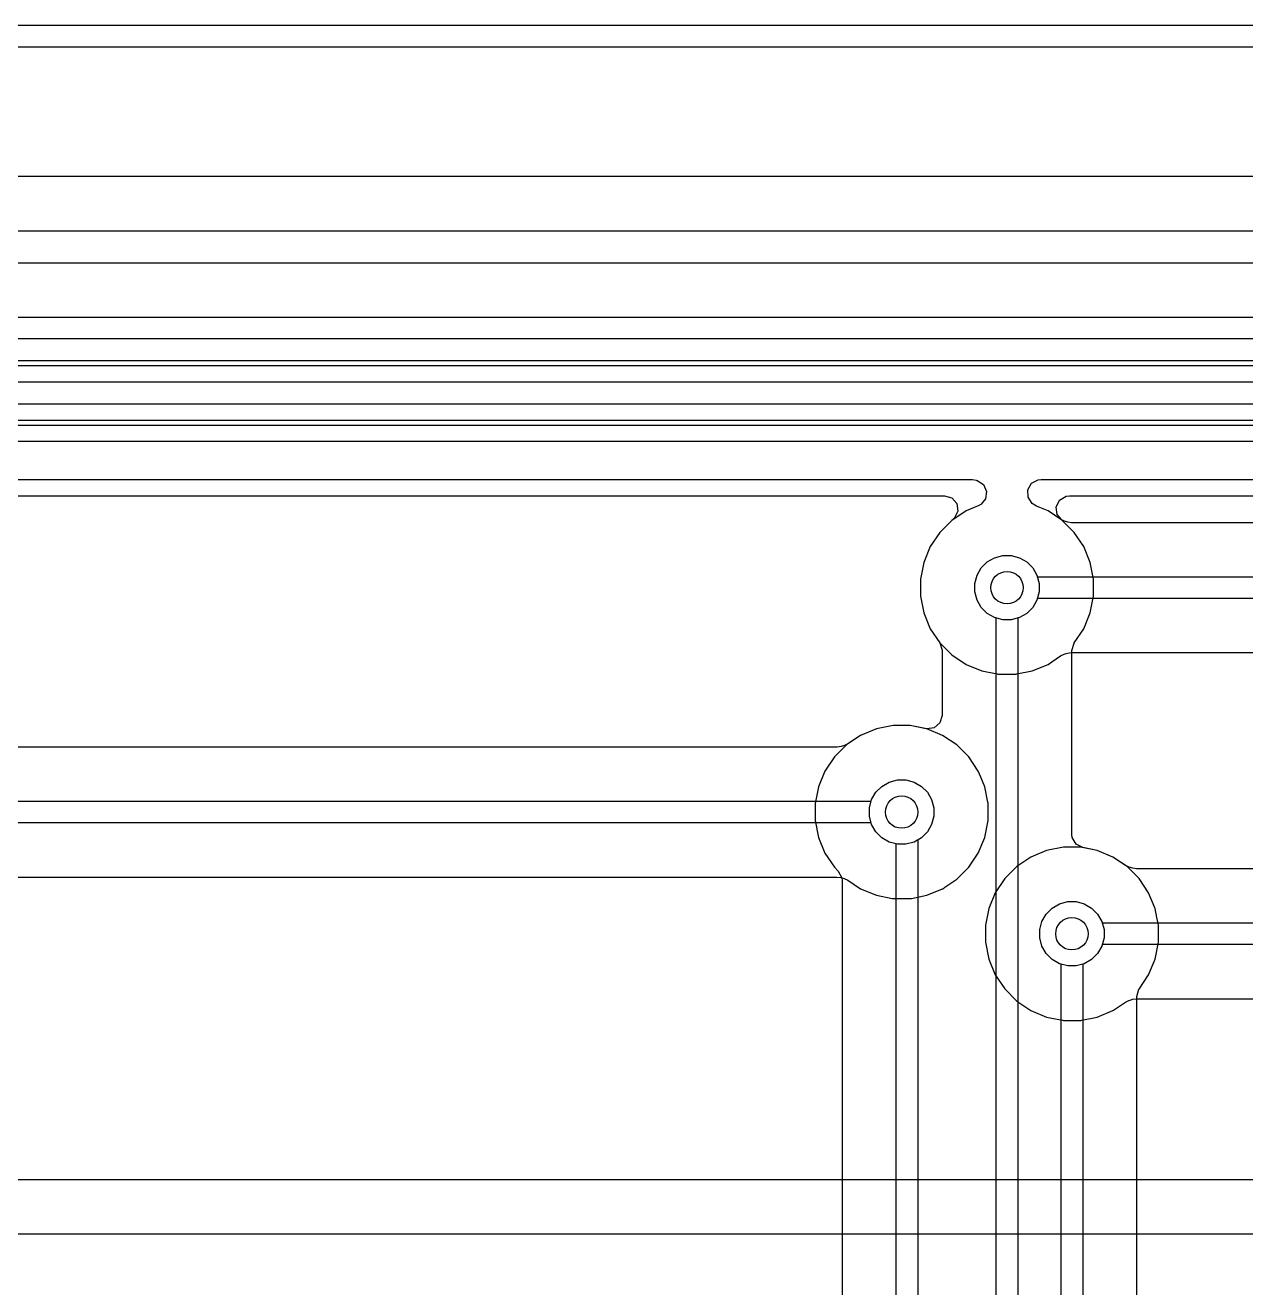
# Model space of a CAD drawing. Header units: millimetres. Extents: x 45 to 545, y -265 to -129.
# Drawn here: x 404.19 to 415.48, y -140.67 to -129 of the extents above; entities that cross this region are included whole.
import ezdxf

# ---------------------------------------------------------------- set-up
doc = ezdxf.new("R2010")
doc.units = ezdxf.units.MM
for name, color, linetype, true_color in [('B.Cu', 151, 'CONTINUOUS', 0x6fccdb), ('Edge.Cuts', 111, 'CONTINUOUS', 0x81ffbe), ('F.Cu', 241, 'CONTINUOUS', 0xe27299)]:
    doc.layers.add(name, color=color, linetype=linetype, true_color=true_color)

msp = doc.modelspace()

# ---------------------------------------------------------------- linework, layer by layer
at = {"layer": 'B.Cu', "linetype": 'CONTINUOUS'}
for p, q in [((48.00348, -129.2005), (458.435437, -129.2005)), ((424.264069, -130.3995), (55.554604, -130.3995)), ((55.411854, -130.9), (424.2, -130.9)), ((424.137868, -131.2), (55.544528, -131.2)), ((63.421134, -131.7005), (423.879192, -131.7005)), ((420.863331, -132.1495), (63.36272, -132.1495)), ((61.45, -132.65), (420.95, -132.65)), ((420.908578, -132.85), (61.491422, -132.85)), ((341.323363, -133.3505), (412.696731, -133.3505)), ((412.696731, -133.3505), (412.76377, -133.370185)), ((412.76377, -133.370185), (412.809525, -133.422989)), ((413.730866, -133.454666), (413.76102, -133.391638)), ((413.76102, -133.391638), (413.820463, -133.354918)), ((413.820463, -133.354918), (413.853269, -133.3505)), ((413.853269, -133.3505), (420.649903, -133.3505)), ((412.819469, -133.492147), (412.790444, -133.555703)), ((412.809525, -133.422989), (412.819469, -133.492147)), ((413.739573, -133.52399), (413.730866, -133.454666)), ((413.781114, -133.573696), (413.739573, -133.52399)), ((412.764708, -133.578212), (412.653213, -133.689707)), ((412.765621, -133.577603), (412.764708, -133.578212)), ((412.76788, -133.575609), (412.765621, -133.577603)), ((412.769419, -133.574347), (412.76788, -133.575609)), ((412.790444, -133.555703), (412.769373, -133.574292)), ((412.769373, -133.574292), (412.769419, -133.574347)), ((413.780581, -133.574347), (413.781114, -133.573696)), ((413.784008, -133.57716), (413.780581, -133.574347)), ((413.784379, -133.577603), (413.784008, -133.57716)), ((413.785291, -133.578212), (413.784379, -133.577603)), ((413.896786, -133.689707), (413.785291, -133.578212)), ((412.65321, -133.689711), (412.565609, -133.820814)), ((412.653213, -133.689707), (412.65321, -133.689711)), ((413.896789, -133.689711), (413.896786, -133.689707)), ((413.98439, -133.820814), (413.896789, -133.689711)), ((412.565602, -133.820827), (412.505264, -133.966498)), ((412.565609, -133.820814), (412.565602, -133.820827)), ((413.984397, -133.820827), (413.98439, -133.820814)), ((414.044735, -133.966498), (413.984397, -133.820827)), ((412.505261, -133.96651), (412.4745, -134.121153)), ((412.505264, -133.966498), (412.505261, -133.96651)), ((413.036994, -134.017372), (413.092372, -133.961994)), ((413.092372, -133.961994), (413.160195, -133.922836)), ((413.160195, -133.922836), (413.235842, -133.902567)), ((413.235842, -133.902567), (413.314158, -133.902567)), ((413.314158, -133.902567), (413.389805, -133.922836)), ((413.389805, -133.922836), (413.457628, -133.961994)), ((413.457628, -133.961994), (413.513006, -134.017372)), ((414.044737, -133.966503), (414.044735, -133.966498)), ((414.044738, -133.96651), (414.044737, -133.966503)), ((414.075499, -134.121153), (414.044738, -133.96651)), ((412.4745, -134.121153), (412.4745, -134.278846)), ((412.977567, -134.160842), (412.997836, -134.085195)), ((412.997836, -134.085195), (413.036994, -134.017372)), ((413.513006, -134.017372), (413.552164, -134.085195)), ((413.552164, -134.085195), (413.572433, -134.160842)), ((414.0755, -134.121155), (414.075499, -134.121153)), ((414.0755, -134.121158), (414.0755, -134.121155)), ((414.0755, -134.278842), (414.0755, -134.121158)), ((412.977567, -134.239158), (412.977567, -134.160842)), ((412.997836, -134.314805), (412.977567, -134.239158)), ((413.572433, -134.239158), (413.552164, -134.314805)), ((413.572433, -134.160842), (413.572433, -134.239158)), ((412.4745, -134.278846), (412.505261, -134.433489)), ((413.036994, -134.382628), (412.997836, -134.314805)), ((413.552164, -134.314805), (413.513006, -134.382628)), ((414.044737, -134.433497), (414.0755, -134.278842)), ((412.505261, -134.433489), (412.505264, -134.433501)), ((412.505264, -134.433501), (412.565602, -134.579172)), ((413.092372, -134.438006), (413.036994, -134.382628)), ((413.160195, -134.477164), (413.092372, -134.438006)), ((413.457628, -134.438006), (413.389805, -134.477164)), ((413.513006, -134.382628), (413.457628, -134.438006)), ((413.984394, -134.579179), (414.044737, -134.433497)), ((412.565602, -134.579172), (412.565609, -134.579185)), ((412.565609, -134.579185), (412.653602, -134.710874)), ((413.175, -134.48113), (413.160195, -134.477164)), ((413.175, -143.043869), (413.175, -134.48113)), ((413.389805, -134.477164), (413.375, -134.48113)), ((413.375, -134.48113), (413.375, -143.043869)), ((413.896398, -134.710874), (413.98439, -134.579185)), ((413.98439, -134.579184), (413.984394, -134.579179)), ((413.98439, -134.579185), (413.98439, -134.579184)), ((412.653602, -134.710874), (412.67448, -134.777551)), ((412.67448, -134.777551), (412.6745, -134.779765)), ((412.6745, -134.779765), (412.6745, -135.382215)), ((413.8755, -134.779765), (413.895185, -134.712726)), ((413.8755, -136.482152), (413.8755, -134.779765)), ((413.895185, -134.712726), (413.896398, -134.710874)), ((412.6745, -135.382215), (412.654815, -135.449254)), ((412.066498, -135.505264), (411.920827, -135.565602)), ((412.06651, -135.505261), (412.066498, -135.505264)), ((412.221155, -135.4745), (412.06651, -135.505261)), ((412.221158, -135.4745), (412.221155, -135.4745)), ((412.378842, -135.4745), (412.221158, -135.4745)), ((412.378846, -135.4745), (412.378842, -135.4745)), ((412.526309, -135.503832), (412.378846, -135.4745)), ((412.532853, -135.504953), (412.526309, -135.503832)), ((412.602011, -135.495009), (412.532853, -135.504953)), ((412.654815, -135.449254), (412.602011, -135.495009)), ((411.920814, -135.565609), (411.789711, -135.65321)), ((411.920827, -135.565602), (411.920814, -135.565609)), ((411.789707, -135.653213), (411.678213, -135.764707)), ((411.789711, -135.65321), (411.789707, -135.653213)), ((411.67821, -135.764711), (411.590609, -135.895814)), ((411.678213, -135.764707), (411.67821, -135.764711)), ((411.590602, -135.895827), (411.530264, -136.041498)), ((411.590609, -135.895814), (411.590602, -135.895827)), ((412.185195, -135.997836), (412.260842, -135.977567)), ((412.260842, -135.977567), (412.339158, -135.977567)), ((412.339158, -135.977567), (412.414805, -135.997836)), ((411.530261, -136.04151), (411.4995, -136.196153)), ((411.530264, -136.041498), (411.530261, -136.04151)), ((412.022836, -136.160195), (412.061994, -136.092372)), ((412.061994, -136.092372), (412.117372, -136.036994)), ((412.117372, -136.036994), (412.185195, -135.997836)), ((412.414805, -135.997836), (412.482628, -136.036994)), ((412.482628, -136.036994), (412.538006, -136.092372)), ((412.538006, -136.092372), (412.577164, -136.160195)), ((411.4995, -136.196153), (411.4995, -136.353846)), ((412.002567, -136.235842), (412.022836, -136.160195)), ((412.577164, -136.160195), (412.597433, -136.235842)), ((412.002567, -136.314158), (412.002567, -136.235842)), ((412.022836, -136.389805), (412.002567, -136.314158)), ((412.597433, -136.314158), (412.577164, -136.389805)), ((412.597433, -136.235842), (412.597433, -136.314158)), ((411.4995, -136.353846), (411.530261, -136.508489)), ((412.061994, -136.457628), (412.022836, -136.389805)), ((412.577164, -136.389805), (412.538006, -136.457628)), ((411.530261, -136.508489), (411.530264, -136.508501)), ((411.530264, -136.508501), (411.590602, -136.654172)), ((412.117372, -136.513006), (412.061994, -136.457628)), ((412.185195, -136.552164), (412.117372, -136.513006)), ((412.25, -136.569527), (412.185195, -136.552164)), ((412.25, -143.793869), (412.25, -136.569527)), ((412.482628, -136.513006), (412.45, -136.531843)), ((412.45, -136.531843), (412.45, -143.793869)), ((412.538006, -136.457628), (412.482628, -136.513006)), ((413.878823, -136.510668), (413.8755, -136.482152)), ((413.913397, -136.571384), (413.878823, -136.510668)), ((413.975308, -136.603769), (413.913397, -136.571384)), ((411.590602, -136.654172), (411.590609, -136.654185)), ((411.590609, -136.654185), (411.67821, -136.785288)), ((414.108491, -136.630261), (413.975308, -136.603769)), ((414.108501, -136.630264), (414.108491, -136.630261)), ((414.254172, -136.690602), (414.108501, -136.630264)), ((414.254185, -136.690609), (414.254172, -136.690602)), ((414.385288, -136.77821), (414.254185, -136.690609)), ((411.67821, -136.785288), (411.678213, -136.785292)), ((411.678213, -136.785292), (411.71318, -136.820258)), ((414.385292, -136.778213), (414.385288, -136.77821)), ((414.496786, -136.889707), (414.385292, -136.778213)), ((411.71318, -136.820258), (411.746666, -136.88158)), ((411.746666, -136.88158), (411.7495, -136.90794)), ((411.7495, -136.90794), (411.7495, -143.495234)), ((414.496789, -136.889711), (414.496786, -136.889707)), ((414.58439, -137.020814), (414.496789, -136.889711)), ((414.584397, -137.020827), (414.58439, -137.020814)), ((414.642163, -137.160288), (414.584397, -137.020827)), ((413.692372, -137.161994), (413.760195, -137.122836)), ((413.760195, -137.122836), (413.835842, -137.102567)), ((413.835842, -137.102567), (413.914158, -137.102567)), ((413.914158, -137.102567), (413.989805, -137.122836)), ((413.989805, -137.122836), (414.057628, -137.161994)), ((413.597836, -137.285195), (413.636994, -137.217372)), ((413.636994, -137.217372), (413.692372, -137.161994)), ((414.057628, -137.161994), (414.113006, -137.217372)), ((414.113006, -137.217372), (414.152164, -137.285195)), ((414.644737, -137.166503), (414.642163, -137.160288)), ((414.661346, -137.25), (414.644737, -137.166503)), ((414.675499, -137.321153), (414.661346, -137.25)), ((413.577567, -137.360842), (413.597836, -137.285195)), ((413.577567, -137.439158), (413.577567, -137.360842)), ((414.152164, -137.285195), (414.172433, -137.360842)), ((414.172433, -137.360842), (414.172433, -137.439158)), ((414.6755, -137.321155), (414.675499, -137.321153)), ((414.6755, -137.321158), (414.6755, -137.321155)), ((414.6755, -137.478842), (414.6755, -137.321158)), ((413.597836, -137.514805), (413.577567, -137.439158)), ((414.172433, -137.439158), (414.152164, -137.514805)), ((414.644737, -137.633497), (414.6755, -137.478842)), ((413.636994, -137.582628), (413.597836, -137.514805)), ((413.692372, -137.638006), (413.636994, -137.582628)), ((414.113006, -137.582628), (414.057628, -137.638006)), ((414.152164, -137.514805), (414.113006, -137.582628)), ((413.760195, -137.677164), (413.692372, -137.638006)), ((413.775, -137.68113), (413.760195, -137.677164)), ((413.775, -144.583578), (413.775, -137.68113)), ((413.989805, -137.677164), (413.975, -137.68113)), ((413.975, -137.68113), (413.975, -144.625)), ((414.057628, -137.638006), (413.989805, -137.677164)), ((414.584394, -137.779179), (414.644737, -137.633497)), ((414.496398, -137.910874), (414.58439, -137.779185)), ((414.58439, -137.779184), (414.584394, -137.779179)), ((414.58439, -137.779185), (414.58439, -137.779184)), ((414.4755, -137.979765), (414.495185, -137.912726)), ((414.495185, -137.912726), (414.496398, -137.910874)), ((414.4755, -143.376), (414.4755, -137.979765))]:
    msp.add_line(p, q, dxfattribs=at)
at = {"layer": 'B.Cu'}
for centre in [(413.275, -134.2), (412.3, -136.275), (413.875, -137.4)]:
    msp.add_circle(centre, 0.15, dxfattribs=at)
at = {"layer": 'Edge.Cuts', "linetype": 'CONTINUOUS'}
msp.add_line((48, -129), (461.396, -129.000001), dxfattribs=at)
at = {"layer": 'F.Cu', "linetype": 'CONTINUOUS'}
for p, q in [((48.005209, -129.2005), (458.417607, -129.2005)), ((430.127066, -131.1995), (126.805248, -131.1995)), ((126.884314, -131.7), (430.215686, -131.7)), ((430.174264, -131.9), (126.925735, -131.9)), ((127.05, -132.1), (430.05, -132.1)), ((430.008578, -132.3), (127.091422, -132.3)), ((127.25, -132.5), (429.884314, -132.5)), ((429.842892, -132.7), (127.291422, -132.7)), ((339.943333, -133.2005), (412.95498, -133.2005)), ((412.95498, -133.2005), (412.989907, -133.205521)), ((412.989907, -133.205521), (412.998539, -133.208055)), ((412.998539, -133.208055), (413.05732, -133.245825)), ((413.05732, -133.245825), (413.086349, -133.309379)), ((413.466509, -133.295012), (413.502161, -133.234923)), ((413.469003, -133.364837), (413.466509, -133.295012)), ((413.502161, -133.234923), (413.558151, -133.204999)), ((413.558151, -133.204999), (413.563138, -133.203821)), ((413.563138, -133.203821), (413.591644, -133.2005)), ((413.591644, -133.2005), (429.566387, -133.2005)), ((413.07641, -133.378538), (413.036143, -133.427609)), ((413.086349, -133.309379), (413.07641, -133.378538)), ((413.508851, -133.422229), (413.469003, -133.364837)), ((413.515856, -133.427874), (413.508851, -133.422229)), ((412.895807, -133.490613), (412.764708, -133.578211)), ((412.895822, -133.490604), (412.895807, -133.490613)), ((412.89584, -133.490596), (412.895822, -133.490604)), ((413.006911, -133.44459), (412.89584, -133.490596)), ((413.03199, -133.430604), (413.006911, -133.44459)), ((413.036143, -133.427609), (413.03199, -133.430604)), ((413.546206, -133.445882), (413.515856, -133.427874)), ((413.654172, -133.490602), (413.546206, -133.445882)), ((413.654185, -133.490609), (413.654172, -133.490602)), ((413.771898, -133.569263), (413.654185, -133.490609)), ((412.764701, -133.578217), (412.653217, -133.689701)), ((412.764707, -133.578212), (412.764701, -133.578217)), ((412.764708, -133.578211), (412.764707, -133.578212)), ((413.805852, -133.585137), (413.771898, -133.569263)), ((413.837661, -133.594477), (413.805852, -133.585137)), ((413.872596, -133.5995), (413.837661, -133.594477)), ((425.11138, -133.5995), (413.872596, -133.5995)), ((412.653211, -133.689708), (412.565613, -133.820807)), ((412.653212, -133.689707), (412.653211, -133.689708)), ((412.653217, -133.689701), (412.653212, -133.689707)), ((412.565598, -133.820833), (412.505264, -133.966496)), ((412.565603, -133.820824), (412.565598, -133.820833)), ((412.565613, -133.820807), (412.565603, -133.820824)), ((412.505257, -133.966527), (412.4745, -134.12115)), ((412.505264, -133.966496), (412.505257, -133.966527)), ((413.036994, -134.017372), (413.092372, -133.961994)), ((413.092372, -133.961994), (413.160195, -133.922836)), ((413.160195, -133.922836), (413.235842, -133.902567)), ((413.235842, -133.902567), (413.314158, -133.902567)), ((413.314158, -133.902567), (413.389805, -133.922836)), ((413.389805, -133.922836), (413.457628, -133.961994)), ((413.457628, -133.961994), (413.513006, -134.017372)), ((412.4745, -134.12115), (412.4745, -134.121153)), ((412.4745, -134.121153), (412.4745, -134.278846)), ((412.977567, -134.160842), (412.997836, -134.085195)), ((412.997836, -134.085195), (413.036994, -134.017372)), ((413.513006, -134.017372), (413.552164, -134.085195)), ((413.552164, -134.085195), (413.556131, -134.1)), ((413.556131, -134.1), (425.2, -134.1)), ((412.977567, -134.239158), (412.977567, -134.160842)), ((412.997836, -134.314805), (412.977567, -134.239158)), ((412.4745, -134.278848), (412.474499, -134.278848)), ((412.474499, -134.278848), (412.505257, -134.433471)), ((412.4745, -134.278846), (412.4745, -134.278848)), ((413.036994, -134.382628), (412.997836, -134.314805)), ((413.552164, -134.314805), (413.513006, -134.382628)), ((413.556131, -134.3), (413.552164, -134.314805)), ((425.158578, -134.3), (413.556131, -134.3)), ((412.505257, -134.433471), (412.505263, -134.433498)), ((412.505263, -134.433498), (412.565598, -134.579165)), ((413.092372, -134.438006), (413.036994, -134.382628)), ((413.160195, -134.477164), (413.092372, -134.438006)), ((413.457628, -134.438006), (413.389805, -134.477164)), ((413.513006, -134.382628), (413.457628, -134.438006)), ((412.565598, -134.579165), (412.565603, -134.579174)), ((412.565603, -134.579174), (412.565613, -134.579191)), ((412.565613, -134.579191), (412.653211, -134.71029)), ((413.235842, -134.497433), (413.160195, -134.477164)), ((413.314158, -134.497433), (413.235842, -134.497433)), ((413.389805, -134.477164), (413.314158, -134.497433)), ((412.653211, -134.71029), (412.653212, -134.710291)), ((412.653212, -134.710291), (412.653217, -134.710297)), ((412.653217, -134.710297), (412.764701, -134.821781)), ((412.764701, -134.821781), (412.764707, -134.821786)), ((412.764707, -134.821786), (412.764711, -134.821789)), ((412.764711, -134.821789), (412.895814, -134.90939)), ((413.771053, -134.831301), (413.802885, -134.816071)), ((413.802885, -134.816071), (413.822574, -134.809906)), ((413.822574, -134.809906), (413.834529, -134.806164)), ((413.834529, -134.806164), (413.871578, -134.8005)), ((413.871578, -134.8005), (424.882073, -134.8005)), ((412.895814, -134.90939), (412.895827, -134.909397)), ((412.895827, -134.909397), (413.041498, -134.969735)), ((413.508497, -134.969737), (413.654179, -134.909394)), ((413.654179, -134.909394), (413.689261, -134.885953)), ((413.689261, -134.885953), (413.771053, -134.831301)), ((413.041498, -134.969735), (413.041503, -134.969737)), ((413.041503, -134.969737), (413.183635, -134.998009)), ((413.183635, -134.998009), (413.18852, -134.99898)), ((413.18852, -134.99898), (413.19125, -134.999704)), ((413.19125, -134.999704), (413.196155, -135.0005)), ((413.196155, -135.0005), (413.353844, -135.0005)), ((413.353844, -135.0005), (413.357964, -135.0005)), ((413.357964, -135.0005), (413.365814, -134.998118)), ((413.365814, -134.998118), (413.508497, -134.969737)), ((412.066496, -135.505264), (411.920833, -135.565598)), ((412.066527, -135.505257), (412.066496, -135.505264)), ((412.221153, -135.4745), (412.066527, -135.505257)), ((412.221155, -135.4745), (412.221153, -135.4745)), ((412.221158, -135.4745), (412.221155, -135.4745)), ((412.378842, -135.4745), (412.221158, -135.4745)), ((412.378845, -135.4745), (412.378842, -135.4745)), ((412.378847, -135.4745), (412.378845, -135.4745)), ((412.533471, -135.505257), (412.378847, -135.4745)), ((412.533502, -135.505264), (412.533471, -135.505257)), ((412.679165, -135.565598), (412.533502, -135.505264)), ((411.920797, -135.565619), (411.803949, -135.643695)), ((411.920824, -135.565603), (411.920797, -135.565619)), ((411.920833, -135.565598), (411.920824, -135.565603)), ((412.679172, -135.565602), (412.679165, -135.565598)), ((412.679185, -135.565609), (412.679172, -135.565602)), ((412.67919, -135.565612), (412.679185, -135.565609)), ((412.679191, -135.565613), (412.67919, -135.565612)), ((412.81029, -135.653211), (412.679191, -135.565613)), ((411.703422, -135.6745), (403.46733, -135.6745)), ((411.740478, -135.668834), (411.703422, -135.6745)), ((411.772115, -135.658927), (411.740478, -135.668834)), ((411.803949, -135.643695), (411.772115, -135.658927)), ((412.810291, -135.653212), (412.81029, -135.653211)), ((412.810297, -135.653217), (412.810291, -135.653212)), ((412.921781, -135.764701), (412.810297, -135.653217)), ((412.921786, -135.764707), (412.921781, -135.764701)), ((412.921789, -135.764711), (412.921786, -135.764707)), ((413.00939, -135.895814), (412.921789, -135.764711)), ((412.185195, -135.997836), (412.260842, -135.977567)), ((412.260842, -135.977567), (412.339158, -135.977567)), ((412.339158, -135.977567), (412.414805, -135.997836)), ((413.009397, -135.895827), (413.00939, -135.895814)), ((413.03283, -135.952401), (413.009397, -135.895827)), ((413.069737, -136.041503), (413.03283, -135.952401)), ((412.022836, -136.160195), (412.061994, -136.092372)), ((412.061994, -136.092372), (412.117372, -136.036994)), ((412.117372, -136.036994), (412.185195, -135.997836)), ((412.414805, -135.997836), (412.482628, -136.036994)), ((412.482628, -136.036994), (412.538006, -136.092372)), ((412.538006, -136.092372), (412.577164, -136.160195)), ((413.069737, -136.041507), (413.069737, -136.041503)), ((413.069738, -136.041508), (413.069737, -136.041507)), ((413.098098, -136.184079), (413.069738, -136.041508)), ((389.637502, -136.175), (412.018869, -136.175)), ((412.018869, -136.175), (412.022836, -136.160195)), ((412.577164, -136.160195), (412.597433, -136.235842)), ((413.098098, -136.18408), (413.098098, -136.184079)), ((413.100066, -136.193977), (413.098098, -136.18408)), ((413.1005, -136.195974), (413.100066, -136.193977)), ((413.1005, -136.196155), (413.1005, -136.195974)), ((413.1005, -136.196158), (413.1005, -136.196155)), ((413.1005, -136.353842), (413.1005, -136.196158)), ((412.597433, -136.314158), (412.577164, -136.389805)), ((412.597433, -136.235842), (412.597433, -136.314158)), ((412.018869, -136.375), (389.678923, -136.375)), ((412.022836, -136.389805), (412.018869, -136.375)), ((412.061994, -136.457628), (412.022836, -136.389805)), ((412.577164, -136.389805), (412.538006, -136.457628)), ((413.069737, -136.508497), (413.1005, -136.353842)), ((412.117372, -136.513006), (412.061994, -136.457628)), ((412.185195, -136.552164), (412.117372, -136.513006)), ((412.260842, -136.572433), (412.185195, -136.552164)), ((412.339158, -136.572433), (412.260842, -136.572433)), ((412.414805, -136.552164), (412.339158, -136.572433)), ((412.482628, -136.513006), (412.414805, -136.552164)), ((412.538006, -136.457628), (412.482628, -136.513006)), ((413.009394, -136.654179), (413.069737, -136.508497)), ((412.921789, -136.785289), (413.009394, -136.654179)), ((413.495807, -136.690613), (413.364708, -136.778211)), ((413.495824, -136.690603), (413.495807, -136.690613)), ((413.495833, -136.690598), (413.495824, -136.690603)), ((413.641496, -136.630264), (413.495833, -136.690598)), ((413.641527, -136.630257), (413.641496, -136.630264)), ((413.796153, -136.5995), (413.641527, -136.630257)), ((413.796155, -136.5995), (413.796153, -136.5995)), ((413.796158, -136.5995), (413.796155, -136.5995)), ((413.953842, -136.5995), (413.796158, -136.5995)), ((413.953845, -136.5995), (413.953842, -136.5995)), ((413.953847, -136.5995), (413.953845, -136.5995)), ((414.108471, -136.630257), (413.953847, -136.5995)), ((414.108502, -136.630264), (414.108471, -136.630257)), ((414.254165, -136.690598), (414.108502, -136.630264)), ((414.254172, -136.690602), (414.254165, -136.690598)), ((414.254185, -136.690609), (414.254172, -136.690602)), ((414.371898, -136.769263), (414.254185, -136.690609)), ((412.810289, -136.896789), (412.921789, -136.785289)), ((413.364701, -136.778217), (413.253217, -136.889701)), ((413.364707, -136.778212), (413.364701, -136.778217)), ((413.364708, -136.778211), (413.364707, -136.778212)), ((414.405852, -136.785137), (414.371898, -136.769263)), ((414.437661, -136.794477), (414.405852, -136.785137)), ((414.472596, -136.7995), (414.437661, -136.794477)), ((415.911186, -136.7995), (414.472596, -136.7995)), ((395.868671, -136.8755), (411.702404, -136.8755)), ((411.702404, -136.8755), (411.737336, -136.880521)), ((411.737336, -136.880521), (411.76915, -136.889863)), ((411.76915, -136.889863), (411.803098, -136.905735)), ((411.803098, -136.905735), (411.920814, -136.98439)), ((412.699671, -136.970701), (412.810289, -136.896789)), ((413.253211, -136.889708), (413.165613, -137.020807)), ((413.253212, -136.889707), (413.253211, -136.889708)), ((413.253217, -136.889701), (413.253212, -136.889707)), ((411.920814, -136.98439), (411.920827, -136.984397)), ((411.920827, -136.984397), (412.066498, -137.044735)), ((412.533497, -137.044737), (412.646166, -136.998067)), ((412.646166, -136.998067), (412.672634, -136.987104)), ((412.672634, -136.987104), (412.675425, -136.986131)), ((412.675425, -136.986131), (412.676868, -136.985464)), ((412.676868, -136.985464), (412.681528, -136.983421)), ((412.681528, -136.983421), (412.690787, -136.979585)), ((412.690787, -136.979585), (412.699671, -136.970701)), ((413.165598, -137.020833), (413.105264, -137.166496)), ((413.165603, -137.020824), (413.165598, -137.020833)), ((413.165613, -137.020807), (413.165603, -137.020824)), ((412.066498, -137.044735), (412.066503, -137.044737)), ((412.066503, -137.044737), (412.213513, -137.073979)), ((412.213513, -137.073979), (412.216247, -137.074703)), ((412.216247, -137.074703), (412.221155, -137.0755)), ((412.221155, -137.0755), (412.378844, -137.0755)), ((412.378844, -137.0755), (412.382964, -137.0755)), ((412.382964, -137.0755), (412.390814, -137.073118)), ((412.390814, -137.073118), (412.533497, -137.044737)), ((413.692372, -137.161994), (413.760195, -137.122836)), ((413.760195, -137.122836), (413.835842, -137.102567)), ((413.835842, -137.102567), (413.914158, -137.102567)), ((413.914158, -137.102567), (413.989805, -137.122836)), ((413.989805, -137.122836), (414.057628, -137.161994)), ((413.105257, -137.166527), (413.0745, -137.32115)), ((413.105264, -137.166496), (413.105257, -137.166527)), ((413.597836, -137.285195), (413.636994, -137.217372)), ((413.636994, -137.217372), (413.692372, -137.161994)), ((414.057628, -137.161994), (414.113006, -137.217372)), ((414.113006, -137.217372), (414.152164, -137.285195)), ((413.0745, -137.32115), (413.0745, -137.321153)), ((413.0745, -137.321153), (413.0745, -137.478846)), ((413.577567, -137.360842), (413.597836, -137.285195)), ((413.577567, -137.439158), (413.577567, -137.360842)), ((414.152164, -137.285195), (414.156131, -137.3)), ((414.156131, -137.3), (416.4, -137.3)), ((413.0745, -137.478848), (413.074499, -137.478848)), ((413.074499, -137.478848), (413.105257, -137.633471)), ((413.0745, -137.478846), (413.0745, -137.478848)), ((413.597836, -137.514805), (413.577567, -137.439158)), ((414.156131, -137.5), (414.152164, -137.514805)), ((416.4, -137.5), (414.156131, -137.5)), ((413.636994, -137.582628), (413.597836, -137.514805)), ((413.692372, -137.638006), (413.636994, -137.582628)), ((414.113006, -137.582628), (414.057628, -137.638006)), ((414.152164, -137.514805), (414.113006, -137.582628)), ((413.105257, -137.633471), (413.105264, -137.633502)), ((413.105264, -137.633502), (413.165598, -137.779165)), ((413.760195, -137.677164), (413.692372, -137.638006)), ((413.835842, -137.697433), (413.760195, -137.677164)), ((413.914158, -137.697433), (413.835842, -137.697433)), ((413.989805, -137.677164), (413.914158, -137.697433)), ((414.057628, -137.638006), (413.989805, -137.677164)), ((413.165598, -137.779165), (413.165603, -137.779174)), ((413.165603, -137.779174), (413.165613, -137.779191)), ((413.165613, -137.779191), (413.253211, -137.91029)), ((413.253211, -137.91029), (413.253212, -137.910291)), ((413.253212, -137.910291), (413.253217, -137.910297)), ((413.253217, -137.910297), (413.364701, -138.021781)), ((413.364701, -138.021781), (413.364707, -138.021786)), ((413.364707, -138.021786), (413.364711, -138.021789)), ((413.364711, -138.021789), (413.495814, -138.10939)), ((414.259233, -138.106017), (414.371053, -138.031301)), ((414.371053, -138.031301), (414.402885, -138.016071)), ((414.402885, -138.016071), (414.422574, -138.009906)), ((414.422574, -138.009906), (414.434529, -138.006164)), ((414.434529, -138.006164), (414.471578, -138.0005)), ((414.471578, -138.0005), (415.907269, -138.0005)), ((413.495814, -138.10939), (413.495827, -138.109397)), ((413.495827, -138.109397), (413.641498, -138.169735)), ((413.641498, -138.169735), (413.641503, -138.169737)), ((413.641503, -138.169737), (413.788513, -138.198979)), ((413.788513, -138.198979), (413.791247, -138.199703)), ((413.791247, -138.199703), (413.796155, -138.2005)), ((413.796155, -138.2005), (413.953844, -138.2005)), ((413.953844, -138.2005), (413.957964, -138.2005)), ((413.957964, -138.2005), (413.965814, -138.198118)), ((413.965814, -138.198118), (414.108497, -138.169737)), ((414.108497, -138.169737), (414.254179, -138.109394)), ((414.254179, -138.109394), (414.259233, -138.106017)), ((409.613691, -139.6745), (396.327017, -139.6745)), ((417.763691, -139.6745), (409.613691, -139.6745)), ((395.915685, -140.175), (409.525, -140.175)), ((409.525, -140.175), (417.675, -140.175))]:
    msp.add_line(p, q, dxfattribs=at)
at = {"layer": 'F.Cu'}
for centre in [(413.275, -134.2), (412.3, -136.275), (413.875, -137.4)]:
    msp.add_circle(centre, 0.15, dxfattribs=at)

doc.saveas('drawing.dxf')
